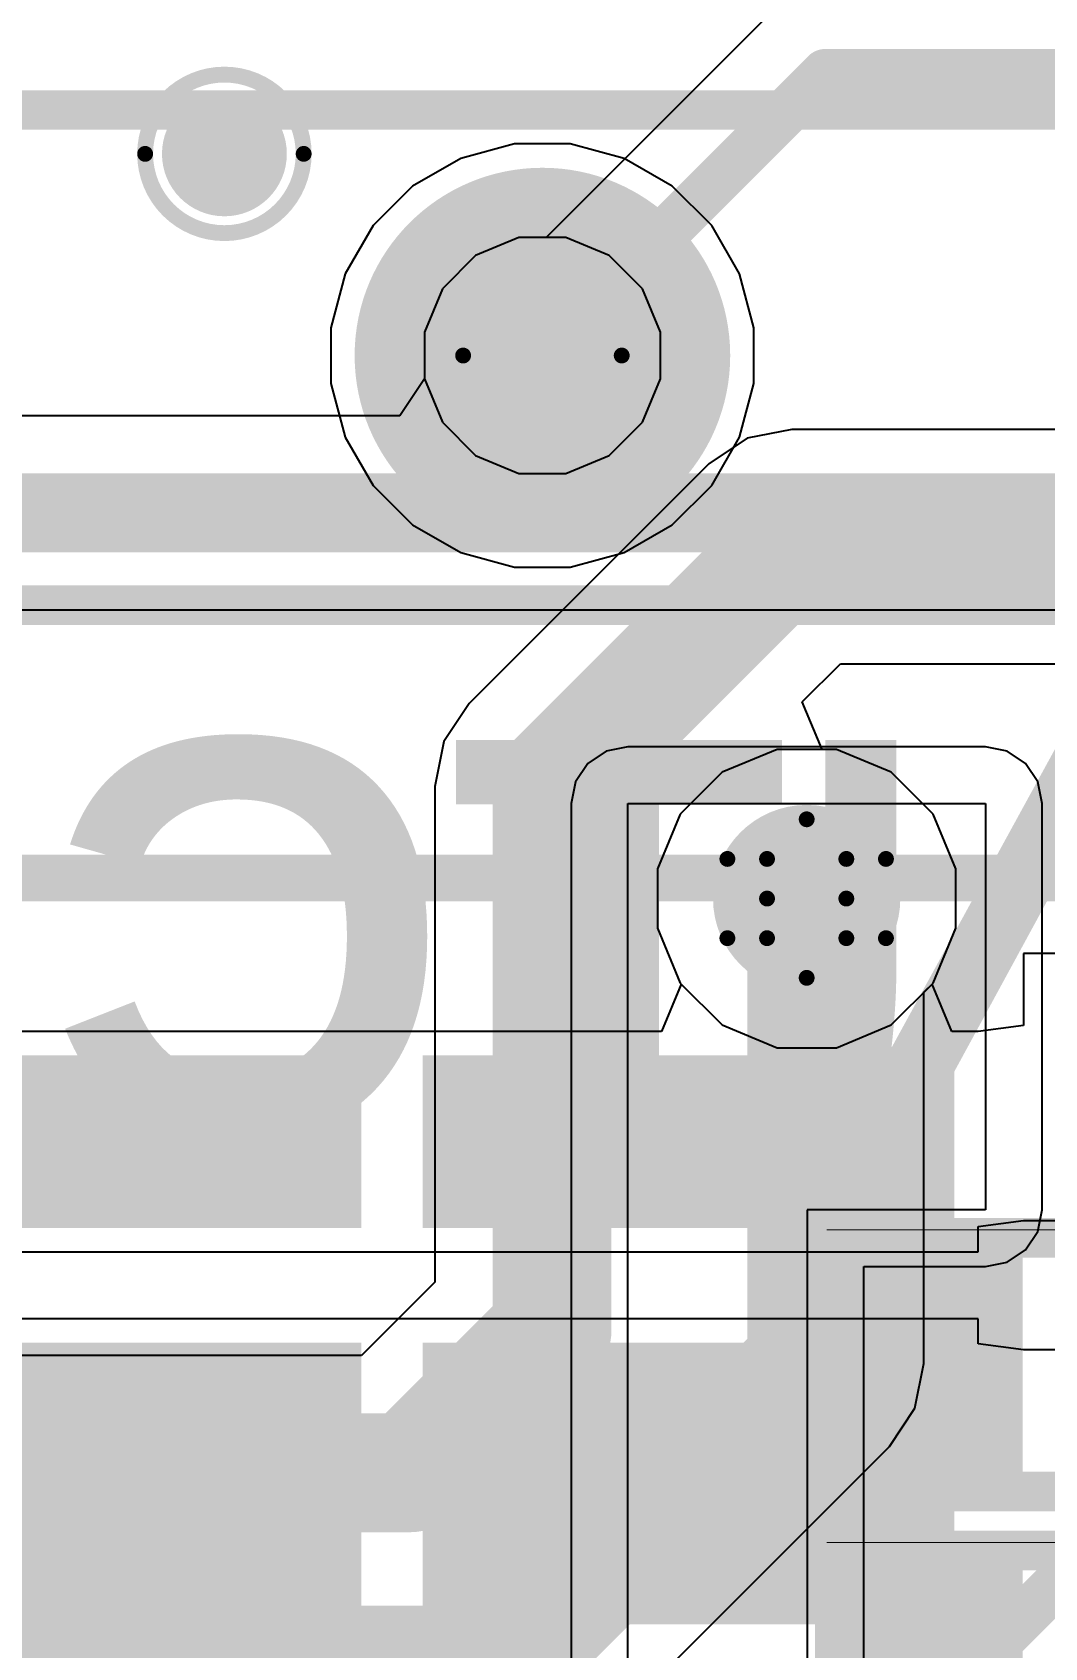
# Model space of a CAD drawing. Header units: inches. Extents: x -10 to 344, y -7 to 75.
# Drawn here: x 46.62 to 49.87, y 10.62 to 15.79 of the extents above; entities that cross this region are included whole.
import ezdxf

# ---------------------------------------------------------------- set-up
doc = ezdxf.new("R2010")
doc.units = ezdxf.units.IN
for name, color, linetype in [('Bottom Layer', 5, 'Continuous'), ('Bottom Overlay', 54, 'Continuous'), ('Bottom Paste', 16, 'Continuous'), ('Bottom Solder', 6, 'Continuous'), ('Drill Drawing', 1, 'Continuous'), ('Mid Layer 1', 16, 'Continuous'), ('Mid Layer 2', 76, 'Continuous'), ('Top Layer', 1, 'Continuous'), ('Top Overlay', 2, 'Continuous'), ('Top Paste', 8, 'Continuous'), ('Top Solder', 216, 'Continuous'), ('Via Holes', 16, 'Continuous')]:
    doc.layers.add(name, color=color, linetype=linetype)
doc.styles.add('Arial_Bold', font='', dxfattribs={"height": 0.2})
doc.styles.get('Arial_Bold').set_extended_font_data('Arial', bold=True)

# ---------------------------------------------------------------- blocks, each defined once
blk = doc.blocks.new('R___0402_B_16')
at = {"layer": 'Bottom Layer'}
for points in [[(-0.2412999999999999, 0.3174999999999999), (-0.2413000000000001, -0.3175), (-0.6985, -0.3174999999999999), (-0.6985, 0.3175)], [(0.6985, 0.3174999999999999), (0.6985, -0.3175), (0.2412999999999999, -0.3174999999999999), (0.2413000000000001, 0.3175)]]:
    blk.add_hatch(color=5, dxfattribs=at).paths.add_polyline_path(points)
at = {"layer": 'Bottom Paste'}
for points in [[(-0.2412999999999999, 0.3174999999999999), (-0.2413000000000001, -0.3175), (-0.6985, -0.3174999999999999), (-0.6985, 0.3175)], [(0.6985, 0.3174999999999999), (0.6985, -0.3175), (0.2412999999999999, -0.3174999999999999), (0.2413000000000001, 0.3175)]]:
    blk.add_hatch(color=16, dxfattribs=at).paths.add_polyline_path(points)
at = {"layer": 'Bottom Solder'}
for points in [[(-0.1862988399999999, 0.3725011599999999), (-0.18629884, -0.3725011600000001), (-0.75350116, -0.3725011599999999), (-0.75350116, 0.3725011600000001)], [(0.75350116, 0.3725011599999999), (0.75350116, -0.3725011600000001), (0.1862988399999999, -0.3725011599999999), (0.18629884, 0.3725011600000001)]]:
    blk.add_hatch(color=6, dxfattribs=at).paths.add_polyline_path(points)
at = {"layer": 'Bottom Overlay'}
for points in [[(-0.7874, -0.4064, 0.127, 0.127, 0), (-0.7874, 0.4064, 0.127, 0.127, 0)], [(-0.7874, 0.4064, 0.127, 0.127, 0), (0.7874, 0.4064, 0.127, 0.127, 0)], [(0.7874, -0.4064, 0.127, 0.127, 0), (0.7874, 0.4064, 0.127, 0.127, 0)], [(-0.8128, 0.4318, 0.0032258, 0.0032258, 0), (0.8128, 0.4318, 0.0032258, 0.0032258, 0)], [(-0.7874, -0.4064, 0.127, 0.127, 0), (0.7874, -0.4064, 0.127, 0.127, 0)]]:
    blk.add_lwpolyline(points, format="xyseb", dxfattribs=at)
for points in [[(-0.8191499999999999, 0.4064, 0.0635, 0.0635, 1), (-0.7556499999999999, 0.4064, 0.0635, 0.0635, 1)], [(-0.8191499999999999, 0.4064, 0.0635, 0.0635, 1), (-0.7556499999999999, 0.4064, 0.0635, 0.0635, 1)], [(0.7556499999999999, 0.4064, 0.0635, 0.0635, 1), (0.8191499999999999, 0.4064, 0.0635, 0.0635, 1)], [(0.7556499999999999, 0.4064, 0.0635, 0.0635, 1), (0.8191499999999999, 0.4064, 0.0635, 0.0635, 1)], [(-0.81360518, 0.4318, 0.0016129, 0.0016129, 1), (-0.8119948199999999, 0.4318, 0.0016129, 0.0016129, 1)], [(0.8119948199999999, 0.4318, 0.0016129, 0.0016129, 1), (0.81360518, 0.4318, 0.0016129, 0.0016129, 1)], [(-0.8191499999999999, -0.4064, 0.0635, 0.0635, 1), (-0.7556499999999999, -0.4064, 0.0635, 0.0635, 1)], [(-0.8191499999999999, -0.4064, 0.0635, 0.0635, 1), (-0.7556499999999999, -0.4064, 0.0635, 0.0635, 1)], [(0.7556499999999999, -0.4064, 0.0635, 0.0635, 1), (0.8191499999999999, -0.4064, 0.0635, 0.0635, 1)], [(0.7556499999999999, -0.4064, 0.0635, 0.0635, 1), (0.8191499999999999, -0.4064, 0.0635, 0.0635, 1)]]:
    blk.add_lwpolyline(points, format="xyseb", close=True, dxfattribs=at)
blk = doc.blocks.new('P____4_P___21')
at = {"layer": 'Top Layer'}
h = blk.add_hatch(color=1, dxfattribs=at)
edge = h.paths.add_edge_path()
edge.add_arc((1.25000004, 0), 0.499999, 0, 360)
at = {"layer": 'Top Paste'}
h = blk.add_hatch(color=8, dxfattribs=at)
edge = h.paths.add_edge_path()
edge.add_arc((1.25000004, 0), 0.499999, 0, 360)
at = {"layer": 'Top Solder'}
h = blk.add_hatch(color=216, dxfattribs=at)
edge = h.paths.add_edge_path()
edge.add_arc((1.25000004, 0), 0.601599, 0, 360)
at = {"layer": 'Top Overlay'}
for points in [[(4.826, 0.8001177799999999, 0.127, 0.127, 0), (-4.826, 0.8001177799999999, 0.127, 0.127, 0)], [(4.826, -0.7867523, 0.127, 0.127, 0), (-4.826, -0.7867523, 0.127, 0.127, 0)]]:
    blk.add_lwpolyline(points, format="xyseb", dxfattribs=at)
blk = doc.blocks.new('MFFX_29')
at = {"layer": 'Top Layer'}
for points in [[(-1.69991913, -0.28499943), (-0.19991959, -0.28499943), (-0.19991959, -0.98500057), (-1.69991913, -0.98500057)], [(0.20008215, -0.28499943), (1.70008169, -0.28499943), (1.70008169, -0.98500057), (0.20008215, -0.98500057)], [(-1.69991913, -1.55499943), (-0.19991959, -1.55499943), (-0.19991959, -1.90499873), (-1.69991913, -1.90499873)], [(0.20007961, -1.55499943), (1.70007915, -1.55499943), (1.70007915, -1.90499873), (0.20007961, -1.90499873)]]:
    blk.add_hatch(color=1, dxfattribs=at).paths.add_polyline_path(points)
at = {"layer": 'Top Solder'}
for points in [[(-1.80151913, -0.18339943), (-0.09831959, -0.18339943), (-0.09831959, -1.08660057), (-1.80151913, -1.08660057)], [(0.09848214999999999, -0.18339943), (1.80168169, -0.18339943), (1.80168169, -1.08660057), (0.09848214999999999, -1.08660057)], [(-1.80151913, -1.45339943), (-0.09831959, -1.45339943), (-0.09831959, -2.00659873), (-1.80151913, -2.00659873)], [(0.09847961, -1.45339943), (1.80167915, -1.45339943), (1.80167915, -2.00659873), (0.09847961, -2.00659873)]]:
    blk.add_hatch(color=216, dxfattribs=at).paths.add_polyline_path(points)
at = {"layer": 'Top Overlay'}
blk.add_lwpolyline([(2.27000054, -2.5750012, 0.1499997, 0.1499997, 0), (-3.0750002, -2.5750012, 0.1499997, 0.1499997, 0)], format="xyseb", dxfattribs=at)
blk = doc.blocks.new('R___0402_B_49')
at = {"layer": 'Bottom Layer'}
for points in [[(-0.2412999999999999, 0.3174999999999999), (-0.2413000000000001, -0.3175), (-0.6985, -0.3174999999999999), (-0.6985, 0.3175)], [(0.6985, 0.3174999999999999), (0.6985, -0.3175), (0.2412999999999999, -0.3174999999999999), (0.2413000000000001, 0.3175)]]:
    blk.add_hatch(color=5, dxfattribs=at).paths.add_polyline_path(points)
at = {"layer": 'Bottom Paste'}
for points in [[(-0.2412999999999999, 0.3174999999999999), (-0.2413000000000001, -0.3175), (-0.6985, -0.3174999999999999), (-0.6985, 0.3175)], [(0.6985, 0.3174999999999999), (0.6985, -0.3175), (0.2412999999999999, -0.3174999999999999), (0.2413000000000001, 0.3175)]]:
    blk.add_hatch(color=16, dxfattribs=at).paths.add_polyline_path(points)
at = {"layer": 'Bottom Solder'}
for points in [[(-0.1862988399999999, 0.3725011599999999), (-0.18629884, -0.3725011600000001), (-0.75350116, -0.3725011599999999), (-0.75350116, 0.3725011600000001)], [(0.75350116, 0.3725011599999999), (0.75350116, -0.3725011600000001), (0.1862988399999999, -0.3725011599999999), (0.18629884, 0.3725011600000001)]]:
    blk.add_hatch(color=6, dxfattribs=at).paths.add_polyline_path(points)
at = {"layer": 'Bottom Overlay'}
for points in [[(-0.7874, -0.4064, 0.127, 0.127, 0), (-0.7874, 0.4064, 0.127, 0.127, 0)], [(-0.7874, 0.4064, 0.127, 0.127, 0), (0.7874, 0.4064, 0.127, 0.127, 0)], [(0.7874, -0.4064, 0.127, 0.127, 0), (0.7874, 0.4064, 0.127, 0.127, 0)], [(-0.8128, 0.4318, 0.0032258, 0.0032258, 0), (0.8128, 0.4318, 0.0032258, 0.0032258, 0)], [(-0.7874, -0.4064, 0.127, 0.127, 0), (0.7874, -0.4064, 0.127, 0.127, 0)]]:
    blk.add_lwpolyline(points, format="xyseb", dxfattribs=at)
for points in [[(-0.8191499999999999, 0.4064, 0.0635, 0.0635, 1), (-0.7556499999999999, 0.4064, 0.0635, 0.0635, 1)], [(-0.8191499999999999, 0.4064, 0.0635, 0.0635, 1), (-0.7556499999999999, 0.4064, 0.0635, 0.0635, 1)], [(0.7556499999999999, 0.4064, 0.0635, 0.0635, 1), (0.8191499999999999, 0.4064, 0.0635, 0.0635, 1)], [(0.7556499999999999, 0.4064, 0.0635, 0.0635, 1), (0.8191499999999999, 0.4064, 0.0635, 0.0635, 1)], [(-0.81360518, 0.4318, 0.0016129, 0.0016129, 1), (-0.8119948199999999, 0.4318, 0.0016129, 0.0016129, 1)], [(0.8119948199999999, 0.4318, 0.0016129, 0.0016129, 1), (0.81360518, 0.4318, 0.0016129, 0.0016129, 1)], [(-0.8191499999999999, -0.4064, 0.0635, 0.0635, 1), (-0.7556499999999999, -0.4064, 0.0635, 0.0635, 1)], [(-0.8191499999999999, -0.4064, 0.0635, 0.0635, 1), (-0.7556499999999999, -0.4064, 0.0635, 0.0635, 1)], [(0.7556499999999999, -0.4064, 0.0635, 0.0635, 1), (0.8191499999999999, -0.4064, 0.0635, 0.0635, 1)], [(0.7556499999999999, -0.4064, 0.0635, 0.0635, 1), (0.8191499999999999, -0.4064, 0.0635, 0.0635, 1)]]:
    blk.add_lwpolyline(points, format="xyseb", close=True, dxfattribs=at)

msp = doc.modelspace()

# ---------------------------------------------------------------- hatches: boundary and pattern name
at = {"layer": 'Bottom Layer'}
h = msp.add_hatch(color=5, dxfattribs=at)
edge = h.paths.add_edge_path()
edge.add_arc((47.23808688, 15.40506698), 0.1999996, 0, 360)
h = msp.add_hatch(color=5, dxfattribs=at)
edge = h.paths.add_edge_path()
edge.add_arc((48.25689866, 14.758924), 0.1999996, 0, 360)
h = msp.add_hatch(color=5, dxfattribs=at)
edge = h.paths.add_edge_path()
edge.add_arc((49.10345018, 13.01900368), 0.2999994, 0, 360)
at = {"layer": 'Mid Layer 1'}
h = msp.add_hatch(color=16, dxfattribs=at)
edge = h.paths.add_edge_path()
edge.add_arc((47.23808688, 15.40506698), 0.1999996, 0, 360)
h = msp.add_hatch(color=16, dxfattribs=at)
edge = h.paths.add_edge_path()
edge.add_arc((48.25689866, 14.758924), 0.1999996, 0, 360)
h = msp.add_hatch(color=16, dxfattribs=at)
edge = h.paths.add_edge_path()
edge.add_arc((49.10345018, 13.01900368), 0.2999994, 0, 360)
at = {"layer": 'Mid Layer 2'}
h = msp.add_hatch(color=76, dxfattribs=at)
edge = h.paths.add_edge_path()
edge.add_arc((47.23808688, 15.40506698), 0.1999996, 0, 360)
h = msp.add_hatch(color=76, dxfattribs=at)
edge = h.paths.add_edge_path()
edge.add_arc((48.25689866, 14.758924), 0.1999996, 0, 360)
h = msp.add_hatch(color=76, dxfattribs=at)
edge = h.paths.add_edge_path()
edge.add_arc((49.10345018, 13.01900368), 0.2999994, 0, 360)
at = {"layer": 'Top Layer'}
h = msp.add_hatch(color=1, dxfattribs=at)
edge = h.paths.add_edge_path()
edge.add_arc((47.23808688, 15.40506698), 0.1999996, 0, 360)
h = msp.add_hatch(color=1, dxfattribs=at)
edge = h.paths.add_edge_path()
edge.add_arc((48.25689866, 14.758924), 0.1999996, 0, 360)
h = msp.add_hatch(color=1, dxfattribs=at)
edge = h.paths.add_edge_path()
edge.add_arc((49.10345018, 13.01900368), 0.2999994, 0, 360)
at = {"layer": 'Via Holes'}
h = msp.add_hatch(color=7, dxfattribs=at)
edge = h.paths.add_edge_path()
edge.add_arc((47.23808688, 15.40506698), 0.0999998, 0, 360)
h = msp.add_hatch(color=7, dxfattribs=at)
edge = h.paths.add_edge_path()
edge.add_arc((48.25689866, 14.758924), 0.0999998, 0, 360)
h = msp.add_hatch(color=7, dxfattribs=at)
edge = h.paths.add_edge_path()
edge.add_arc((49.10345018, 13.01900368), 0.1499997, 0, 360)

# ---------------------------------------------------------------- linework, layer by layer
at = {"layer": 'Bottom Layer'}
for p, q in [((48.97976488, 15.8480379), (48.26845058, 15.1367236)), ((48.18175022, 15.1367236), (48.0428935, 15.07920784)), ((48.26845058, 15.1367236), (48.18175022, 15.1367236)), ((48.0428935, 15.07920784), (47.93661482, 14.97292916)), ((47.93661482, 14.97292916), (47.87909906, 14.83407244)), ((47.87909906, 14.83407244), (47.87909906, 14.6837781)), ((47.87909906, 14.6837781), (47.80018126, 14.56567064)), ((47.80018126, 14.56567064), (42.52877194, 14.56567064)), ((45.40412052, 13.94412756), (51.8974832, 13.94412756)), ((48.46073366, 13.49128366), (48.40191995999999, 13.45198732)), ((48.53010613999999, 13.50508348), (48.46073366, 13.49128366)), ((49.67679422, 13.50508348), (48.53010613999999, 13.50508348)), ((49.7461667, 13.49128366), (49.67679422, 13.50508348)), ((49.8049804, 13.45198732), (49.7461667, 13.49128366)), ((48.40191995999999, 13.45198732), (48.36262361999999, 13.39317362)), ((49.84427674, 13.39317362), (49.8049804, 13.45198732)), ((48.36262361999999, 13.39317362), (48.3488238, 13.32380114)), ((49.85807655999999, 13.32380114), (49.84427674, 13.39317362)), ((48.3488238, 13.32380114), (48.3488238, 9.17316174)), ((48.53010613999999, 5.38461966), (48.53010613999999, 13.32380114)), ((48.53010613999999, 13.32380114), (49.67679422, 13.32380114)), ((49.67679422, 13.32380114), (49.67679422, 12.02125358)), ((49.85807655999999, 12.02125358), (49.85807655999999, 13.32380114)), ((49.67679422, 12.02125358), (49.10508085999999, 12.02125358)), ((49.10508085999999, 12.02125358), (49.10508085999999, 11.17149912)), ((49.84427674, 11.9518811), (49.85807655999999, 12.02125358)), ((49.8049804, 11.8930674), (49.84427674, 11.9518811)), ((49.67679422, 11.83997124), (49.7461667, 11.85377106)), ((49.7461667, 11.85377106), (49.8049804, 11.8930674)), ((49.2863632, 11.17149658), (49.2863632, 11.83997124)), ((49.2863632, 11.83997124), (49.67679422, 11.83997124)), ((49.10508085999999, 11.17149912), (49.10507832, 11.03065866)), ((49.28636066, 11.03065612), (49.2863632, 11.17149658)), ((49.10507832, 11.03065866), (49.10507578, 11.03065866)), ((49.10507578, 11.03065866), (49.10507578, 11.01909404)), ((49.28635812, 11.03064342), (49.28636066, 11.03065612)), ((49.28635812, 11.01911944), (49.28635812, 11.03064342)), ((49.10507578, 11.01909404), (49.10508085999999, 11.01909404)), ((49.10508085999999, 11.01909404), (49.10508085999999, 10.02849912)), ((49.2863632, 11.01909404), (49.28635812, 11.01911944)), ((49.2863632, 10.15890526), (49.2863632, 11.01909404))]:
    msp.add_line(p, q, dxfattribs=at)
for points in [[(48.25689866, 14.758924, 0.1524, 0.1524, 0), (49.16288872, 15.66491406, 0.1524, 0.1524, 0)], [(49.16288872, 15.66491406, 0.1524, 0.1524, 0), (55.35776583999999, 15.66491406, 0.1524, 0.1524, 0)], [(42.03347194, 14.2548991, 0.254, 0.254, 0), (52.02620786, 14.2548991, 0.254, 0.254, 0)]]:
    msp.add_lwpolyline(points, format="xyseb", dxfattribs=at)
for points in [[(49.12478872, 15.66491406, 0.0762, 0.0762, 1), (49.20098872, 15.66491406, 0.0762, 0.0762, 1)], [(49.12478872, 15.66491406, 0.0762, 0.0762, 1), (49.20098872, 15.66491406, 0.0762, 0.0762, 1)], [(48.21879866, 14.758924, 0.0762, 0.0762, 1), (48.29499866, 14.758924, 0.0762, 0.0762, 1)]]:
    msp.add_lwpolyline(points, format="xyseb", close=True, dxfattribs=at)
at = {"layer": 'Drill Drawing'}
for points in [[(47.49208688, 15.40506698, 0.0508, 0.0508, 1), (46.98408688, 15.40506698, 0.0508, 0.0508, 1)], [(46.97138688, 15.40506698, 0.0254, 0.0254, 1), (46.99678687999999, 15.40506698, 0.0254, 0.0254, 1)], [(47.47938687999999, 15.40506698, 0.0254, 0.0254, 1), (47.50478688, 15.40506698, 0.0254, 0.0254, 1)], [(48.51089866, 14.758924, 0.0508, 0.0508, 1), (48.00289866, 14.758924, 0.0508, 0.0508, 1)], [(47.99019866, 14.758924, 0.0254, 0.0254, 1), (48.01559866, 14.758924, 0.0254, 0.0254, 1)], [(48.49819865999999, 14.758924, 0.0254, 0.0254, 1), (48.52359866, 14.758924, 0.0254, 0.0254, 1)], [(49.09075018, 13.27300368, 0.0254, 0.0254, 1), (49.11615017999999, 13.27300368, 0.0254, 0.0254, 1)], [(49.09075018, 13.27300368, 0.0254, 0.0254, 1), (49.11615017999999, 13.27300368, 0.0254, 0.0254, 1)], [(48.83675018, 13.14600368, 0.0254, 0.0254, 1), (48.86215018, 13.14600368, 0.0254, 0.0254, 1)], [(48.83675018, 13.14600368, 0.0254, 0.0254, 1), (48.86215018, 13.14600368, 0.0254, 0.0254, 1)], [(48.96375018, 13.14600368, 0.0254, 0.0254, 1), (48.98915018, 13.14600368, 0.0254, 0.0254, 1)], [(48.96375018, 13.14600368, 0.0254, 0.0254, 1), (48.98915018, 13.14600368, 0.0254, 0.0254, 1)], [(49.21775018, 13.14600368, 0.0254, 0.0254, 1), (49.24315018, 13.14600368, 0.0254, 0.0254, 1)], [(49.21775018, 13.14600368, 0.0254, 0.0254, 1), (49.24315018, 13.14600368, 0.0254, 0.0254, 1)], [(49.34475018, 13.14600368, 0.0254, 0.0254, 1), (49.37015018, 13.14600368, 0.0254, 0.0254, 1)], [(49.34475018, 13.14600368, 0.0254, 0.0254, 1), (49.37015018, 13.14600368, 0.0254, 0.0254, 1)], [(48.96375018, 13.01900368, 0.0254, 0.0254, 1), (48.98915018, 13.01900368, 0.0254, 0.0254, 1)], [(48.96375018, 13.01900368, 0.0254, 0.0254, 1), (48.98915018, 13.01900368, 0.0254, 0.0254, 1)], [(49.21775018, 13.01900368, 0.0254, 0.0254, 1), (49.24315018, 13.01900368, 0.0254, 0.0254, 1)], [(49.21775018, 13.01900368, 0.0254, 0.0254, 1), (49.24315018, 13.01900368, 0.0254, 0.0254, 1)], [(48.83675018, 12.89200368, 0.0254, 0.0254, 1), (48.86215018, 12.89200368, 0.0254, 0.0254, 1)], [(48.83675018, 12.89200368, 0.0254, 0.0254, 1), (48.86215018, 12.89200368, 0.0254, 0.0254, 1)], [(48.96375018, 12.89200368, 0.0254, 0.0254, 1), (48.98915018, 12.89200368, 0.0254, 0.0254, 1)], [(48.96375018, 12.89200368, 0.0254, 0.0254, 1), (48.98915018, 12.89200368, 0.0254, 0.0254, 1)], [(49.21775018, 12.89200368, 0.0254, 0.0254, 1), (49.24315018, 12.89200368, 0.0254, 0.0254, 1)], [(49.21775018, 12.89200368, 0.0254, 0.0254, 1), (49.24315018, 12.89200368, 0.0254, 0.0254, 1)], [(49.34475018, 12.89200368, 0.0254, 0.0254, 1), (49.37015018, 12.89200368, 0.0254, 0.0254, 1)], [(49.34475018, 12.89200368, 0.0254, 0.0254, 1), (49.37015018, 12.89200368, 0.0254, 0.0254, 1)], [(49.09075018, 12.76500368, 0.0254, 0.0254, 1), (49.11615017999999, 12.76500368, 0.0254, 0.0254, 1)], [(49.09075018, 12.76500368, 0.0254, 0.0254, 1), (49.11615017999999, 12.76500368, 0.0254, 0.0254, 1)]]:
    msp.add_lwpolyline(points, format="xyseb", close=True, dxfattribs=at)
for points in [[(48.97645018, 13.14600368, 0.0508, 0.0508, 0), (49.10345018, 13.27300368, 0.0508, 0.0508, 0)], [(49.10345018, 13.27300368, 0.0508, 0.0508, 0), (49.23045018, 13.14600368, 0.0508, 0.0508, 0)], [(48.84945018, 13.14600368, 0.0508, 0.0508, 0), (48.97645018, 13.01900368, 0.0508, 0.0508, 0)], [(48.84945018, 13.14600368, 0.0508, 0.0508, 0), (48.97645018, 13.14600368, 0.0508, 0.0508, 0)], [(49.23045018, 13.14600368, 0.0508, 0.0508, 0), (49.35745017999999, 13.14600368, 0.0508, 0.0508, 0)], [(49.23045018, 13.01900368, 0.0508, 0.0508, 0), (49.35745017999999, 13.14600368, 0.0508, 0.0508, 0)], [(48.84945018, 12.89200368, 0.0508, 0.0508, 0), (48.97645018, 13.01900368, 0.0508, 0.0508, 0)], [(49.23045018, 13.01900368, 0.0508, 0.0508, 0), (49.35745017999999, 12.89200368, 0.0508, 0.0508, 0)], [(48.84945018, 12.89200368, 0.0508, 0.0508, 0), (48.97645018, 12.89200368, 0.0508, 0.0508, 0)], [(48.97645018, 12.89200368, 0.0508, 0.0508, 0), (49.10345018, 12.76500368, 0.0508, 0.0508, 0)], [(49.10345018, 12.76500368, 0.0508, 0.0508, 0), (49.23045018, 12.89200368, 0.0508, 0.0508, 0)], [(49.23045018, 12.89200368, 0.0508, 0.0508, 0), (49.35745017999999, 12.89200368, 0.0508, 0.0508, 0)]]:
    msp.add_lwpolyline(points, format="xyseb", dxfattribs=at)
at = {"layer": 'Mid Layer 1'}
for p, q in [((48.18175022, 15.1367236), (48.0428935, 15.07920784)), ((48.3320471, 15.1367236), (48.18175022, 15.1367236)), ((48.47090382, 15.07920784), (48.3320471, 15.1367236)), ((48.0428935, 15.07920784), (47.93661482, 14.97292916)), ((48.57718249999999, 14.97292916), (48.47090382, 15.07920784)), ((47.93661482, 14.97292916), (47.87909906, 14.83407244)), ((48.63469825999999, 14.83407244), (48.57718249999999, 14.97292916)), ((47.87909906, 14.83407244), (47.87909906, 14.68377556)), ((48.63469825999999, 14.68377556), (48.63469825999999, 14.83407244)), ((47.87909906, 14.68377556), (47.93661482, 14.54491884)), ((48.57718249999999, 14.54491884), (48.63469825999999, 14.68377556)), ((47.93661482, 14.54491884), (48.0428935, 14.43864016)), ((48.47090382, 14.43864016), (48.57718249999999, 14.54491884)), ((48.0428935, 14.43864016), (48.18175022, 14.3811244)), ((48.3320471, 14.3811244), (48.47090382, 14.43864016)), ((48.18175022, 14.3811244), (48.3320471, 14.3811244)), ((49.008411, 13.49680308), (48.83279794, 13.42406256)), ((49.19848936, 13.49680308), (49.008411, 13.49680308)), ((49.37410241999999, 13.42406256), (49.19848936, 13.49680308)), ((48.83279794, 13.42406256), (48.6983913, 13.28965592)), ((49.50850905999999, 13.28965592), (49.37410241999999, 13.42406256)), ((48.6983913, 13.28965592), (48.62565078, 13.11404286)), ((49.58124958, 13.11404286), (49.50850905999999, 13.28965592)), ((48.62565078, 13.11404286), (48.62565078, 12.9239645)), ((49.58124958, 12.9239645), (49.58124958, 13.11404286)), ((48.62565078, 12.9239645), (48.6983913, 12.74835144)), ((49.50850905999999, 12.74835144), (49.58124958, 12.9239645)), ((48.6983913, 12.74835144), (48.83279794, 12.6139448)), ((49.37410241999999, 12.6139448), (49.50850905999999, 12.74835144)), ((48.83279794, 12.6139448), (49.008411, 12.54120428)), ((49.19848936, 12.54120428), (49.37410241999999, 12.6139448)), ((49.008411, 12.54120428), (49.19848936, 12.54120428))]:
    msp.add_line(p, q, dxfattribs=at)
at = {"layer": 'Mid Layer 2'}
for p, q in [((48.18175022, 15.1367236), (48.0428935, 15.07920784)), ((48.3320471, 15.1367236), (48.18175022, 15.1367236)), ((48.47090382, 15.07920784), (48.3320471, 15.1367236)), ((48.0428935, 15.07920784), (47.93661482, 14.97292916)), ((48.57718249999999, 14.97292916), (48.47090382, 15.07920784)), ((47.93661482, 14.97292916), (47.87909906, 14.83407244)), ((48.63469825999999, 14.83407244), (48.57718249999999, 14.97292916)), ((47.87909906, 14.83407244), (47.87909906, 14.68377556)), ((48.63469825999999, 14.68377556), (48.63469825999999, 14.83407244)), ((47.87909906, 14.68377556), (47.93661482, 14.54491884)), ((48.57718249999999, 14.54491884), (48.63469825999999, 14.68377556)), ((47.93661482, 14.54491884), (48.0428935, 14.43864016)), ((48.47090382, 14.43864016), (48.57718249999999, 14.54491884)), ((48.9123609, 14.4938369), (48.79053488, 14.41243498)), ((49.05606648, 14.52242206), (48.9123609, 14.4938369)), ((50.28016614, 14.52242206), (49.05606648, 14.52242206)), ((48.79053488, 14.41243498), (48.02195628, 13.64385384)), ((48.0428935, 14.43864016), (48.18175022, 14.3811244)), ((48.3320471, 14.3811244), (48.47090382, 14.43864016)), ((48.18175022, 14.3811244), (48.3320471, 14.3811244)), ((49.0894243, 13.64920308), (49.211611, 13.77138978)), ((49.211611, 13.77138978), (52.54981362, 13.77138978)), ((48.02195628, 13.64385384), (47.94055436, 13.52202782)), ((49.15255092, 13.49680308), (49.0894243, 13.64920308)), ((47.94055436, 13.52202782), (47.9119692, 13.37832478)), ((49.19848936, 13.49680308), (49.15255092, 13.49680308)), ((49.37410241999999, 13.42406256), (49.19848936, 13.49680308)), ((49.50850905999999, 13.28965592), (49.37410241999999, 13.42406256)), ((47.9119692, 13.37832478), (47.9119692, 11.78935666)), ((49.58124958, 13.11404286), (49.50850905999999, 13.28965592)), ((49.58124958, 12.9239645), (49.58124958, 13.11404286)), ((49.50850905999999, 12.74835144), (49.58124958, 12.9239645)), ((49.47896632, 12.7188087), (49.50850905999999, 12.74835144)), ((49.47896632, 11.5293267), (49.47896632, 12.7188087)), ((47.9119692, 11.78935666), (47.67725288, 11.5546378)), ((47.67725288, 11.5546378), (44.77497776, 11.5546378)), ((49.45038116, 11.38562366), (49.47896632, 11.5293267)), ((49.36898177999999, 11.26379764), (49.45038116, 11.38562366)), ((48.57121349999999, 10.4660319), (49.36898177999999, 11.26379764))]:
    msp.add_line(p, q, dxfattribs=at)
for points in [[(48.28748534, 13.37832478, 0.3809999999999999, 0.3809999999999999, 0), (49.05606648, 14.14690592, 0.3809999999999999, 0.3809999999999999, 0)], [(49.05606648, 14.14690592, 0.3809999999999999, 0.3809999999999999, 0), (56.01262863999999, 14.14690592, 0.3809999999999999, 0.3809999999999999, 0)], [(48.28748534, 11.63381214, 0.3809999999999999, 0.3809999999999999, 0), (48.28748534, 13.37832478, 0.3809999999999999, 0.3809999999999999, 0)], [(49.10345018, 11.5293267, 0.3809999999999999, 0.3809999999999999, 0), (49.10345018, 13.01900368, 0.3809999999999999, 0.3809999999999999, 0)], [(47.83279485999999, 11.17912166, 0.3809999999999999, 0.3809999999999999, 0), (48.28748534, 11.63381214, 0.3809999999999999, 0.3809999999999999, 0)], [(48.1368735, 10.56275002, 0.3809999999999999, 0.3809999999999999, 0), (49.10345018, 11.5293267, 0.3809999999999999, 0.3809999999999999, 0)], [(35.71313914, 11.17912166, 0.3809999999999999, 0.3809999999999999, 0), (47.83279485999999, 11.17912166, 0.3809999999999999, 0.3809999999999999, 0)], [(35.93509958, 10.56275002, 0.3809999999999999, 0.3809999999999999, 0), (48.1368735, 10.56275002, 0.3809999999999999, 0.3809999999999999, 0)]]:
    msp.add_lwpolyline(points, format="xyseb", dxfattribs=at)
for points in [[(48.96081648, 14.14690592, 0.1905, 0.1905, 1), (49.15131648, 14.14690592, 0.1905, 0.1905, 1)], [(48.96081648, 14.14690592, 0.1905, 0.1905, 1), (49.15131648, 14.14690592, 0.1905, 0.1905, 1)], [(48.19223534, 13.37832478, 0.1905, 0.1905, 1), (48.38273534, 13.37832478, 0.1905, 0.1905, 1)], [(48.19223534, 13.37832478, 0.1905, 0.1905, 1), (48.38273534, 13.37832478, 0.1905, 0.1905, 1)], [(49.00820018, 13.01900368, 0.1905, 0.1905, 1), (49.19870018, 13.01900368, 0.1905, 0.1905, 1)], [(48.19223534, 11.63381214, 0.1905, 0.1905, 1), (48.38273534, 11.63381214, 0.1905, 0.1905, 1)], [(48.19223534, 11.63381214, 0.1905, 0.1905, 1), (48.38273534, 11.63381214, 0.1905, 0.1905, 1)], [(49.00820018, 11.5293267, 0.1905, 0.1905, 1), (49.19870018, 11.5293267, 0.1905, 0.1905, 1)], [(49.00820018, 11.5293267, 0.1905, 0.1905, 1), (49.19870018, 11.5293267, 0.1905, 0.1905, 1)], [(47.73754486, 11.17912166, 0.1905, 0.1905, 1), (47.92804486, 11.17912166, 0.1905, 0.1905, 1)], [(47.73754486, 11.17912166, 0.1905, 0.1905, 1), (47.92804486, 11.17912166, 0.1905, 0.1905, 1)], [(48.0416235, 10.56275002, 0.1905, 0.1905, 1), (48.23212349999999, 10.56275002, 0.1905, 0.1905, 1)], [(48.0416235, 10.56275002, 0.1905, 0.1905, 1), (48.23212349999999, 10.56275002, 0.1905, 0.1905, 1)]]:
    msp.add_lwpolyline(points, format="xyseb", close=True, dxfattribs=at)
at = {"layer": 'Top Layer'}
for p, q in [((48.16766337999999, 15.436723), (47.99527866, 15.3905331)), ((48.34613393999999, 15.436723), (48.16766337999999, 15.436723)), ((48.51851866, 15.3905331), (48.34613393999999, 15.436723)), ((47.99527866, 15.3905331), (47.84071966, 15.30129782)), ((48.67307766, 15.30129782), (48.51851866, 15.3905331)), ((47.84071966, 15.30129782), (47.71452484, 15.175103)), ((48.79927248, 15.175103), (48.67307766, 15.30129782)), ((47.71452484, 15.175103), (47.62528956, 15.020544)), ((48.88850776, 15.020544), (48.79927248, 15.175103)), ((47.62528956, 15.020544), (47.57909966, 14.84815928)), ((48.93469766, 14.84815928), (48.88850776, 15.020544)), ((47.57909966, 14.84815928), (47.57909966, 14.66968872)), ((48.93469766, 14.66968872), (48.93469766, 14.84815928)), ((47.57909966, 14.66968872), (47.62528956, 14.497304)), ((48.88850776, 14.497304), (48.93469766, 14.66968872)), ((47.62528956, 14.497304), (47.71452484, 14.342745)), ((48.79927248, 14.342745), (48.88850776, 14.497304)), ((47.71452484, 14.342745), (47.84071966, 14.21655018)), ((48.67307766, 14.21655018), (48.79927248, 14.342745)), ((47.84071966, 14.21655018), (47.99527866, 14.1273149)), ((48.51851866, 14.1273149), (48.67307766, 14.21655018)), ((47.99527866, 14.1273149), (48.16766337999999, 14.081125)), ((48.16766337999999, 14.081125), (48.34613393999999, 14.081125)), ((48.34613393999999, 14.081125), (48.51851866, 14.1273149)), ((49.008411, 13.49680308), (48.83279794, 13.42406256)), ((49.19848936, 13.49680308), (49.008411, 13.49680308)), ((49.37410241999999, 13.42406256), (49.19848936, 13.49680308)), ((48.83279794, 13.42406256), (48.6983913, 13.28965592)), ((49.50850905999999, 13.28965592), (49.37410241999999, 13.42406256)), ((48.6983913, 13.28965592), (48.62565078, 13.11404286)), ((49.58124958, 13.11404286), (49.50850905999999, 13.28965592)), ((48.62565078, 13.11404286), (48.62565078, 12.9239645)), ((49.58124958, 12.9239645), (49.58124958, 13.11404286)), ((48.62565078, 12.9239645), (48.6983913, 12.74835144)), ((49.50850905999999, 12.74835144), (49.58124958, 12.9239645)), ((51.25319949999999, 12.84275308), (49.79760169999999, 12.84275308)), ((49.79760169999999, 12.84275308), (49.79760169999999, 12.61186708)), ((48.70159169999999, 12.74515104), (48.63846508, 12.59275104)), ((48.6983913, 12.74835144), (48.70159169999999, 12.74515104)), ((49.50530866, 12.74515104), (49.50850905999999, 12.74835144)), ((49.56843528, 12.59275104), (49.50530866, 12.74515104)), ((47.64511933999999, 12.59275104), (45.90560288, 12.59275104)), ((47.79752188, 12.59275358), (47.64511933999999, 12.59275104)), ((47.90552268, 12.59275104), (47.79752188, 12.59275358)), ((48.63846508, 12.59275104), (47.90552268, 12.59275104)), ((49.64519916, 12.59275104), (49.56843528, 12.59275104)), ((49.65311887999999, 12.59275358), (49.64519916, 12.59275104)), ((49.79760169999999, 12.61186708), (49.65311887999999, 12.59275358)), ((49.65311887999999, 11.96803804), (49.79760169999999, 11.98715154)), ((49.65311887999999, 11.88715428), (49.65311887999999, 11.96803804)), ((49.79760169999999, 11.98715154), (49.80552142, 11.98715408)), ((49.80552142, 11.98715408), (51.25319949999999, 11.98715408)), ((45.89752314, 11.88715428), (47.64511933999999, 11.88715428)), ((47.64511933999999, 11.88715428), (47.75312014, 11.88715174)), ((47.75312014, 11.88715174), (47.90552268, 11.88715428)), ((47.90552268, 11.88715428), (49.65311887999999, 11.88715428)), ((47.75311251999999, 11.67275288), (45.89752059999999, 11.67275288)), ((47.79752695999999, 11.67275796), (47.75311251999999, 11.67275796)), ((47.75311251999999, 11.67275796), (47.75311251999999, 11.67275288)), ((47.79752695999999, 11.67275288), (47.79752695999999, 11.67275796)), ((49.65311887999999, 11.67275288), (47.79752695999999, 11.67275288)), ((49.65311887999999, 11.59186912), (49.65311887999999, 11.67275288)), ((49.79760424, 11.57275562), (49.65311887999999, 11.59186912)), ((49.79760424, 11.57275308), (49.79760424, 11.57275562)), ((51.25319696, 11.57275308), (49.79760424, 11.57275308))]:
    msp.add_line(p, q, dxfattribs=at)
msp.add_lwpolyline([(49.60267701999999, 10.52223194, 0.1524, 0.1524, 0), (50.22539866, 11.14495358, 0.1524, 0.1524, 0)], format="xyseb", dxfattribs=at)

# ---------------------------------------------------------------- block references
at = {"rotation": 180}
for name, p in [('P____4_P___21', (49.5068987, 14.758924)), ('MFFX_29', (47.77540102, 10.50995358))]:
    msp.add_blockref(name, p, dxfattribs=at)
for name, p in [('R___0402_B_16', (49.98138086, 11.52595358)), ('R___0402_B_49', (49.98138086, 10.52379912))]:
    msp.add_blockref(name, p)

# ---------------------------------------------------------------- texts
at = {"layer": 'Bottom Overlay', "style": 'Arial_Bold', "text_generation_flag": 2}
msp.add_text('NTC', height=1.27, rotation=360, dxfattribs=at).set_placement((50.32530702, 12.25679032))

doc.saveas('drawing.dxf')
